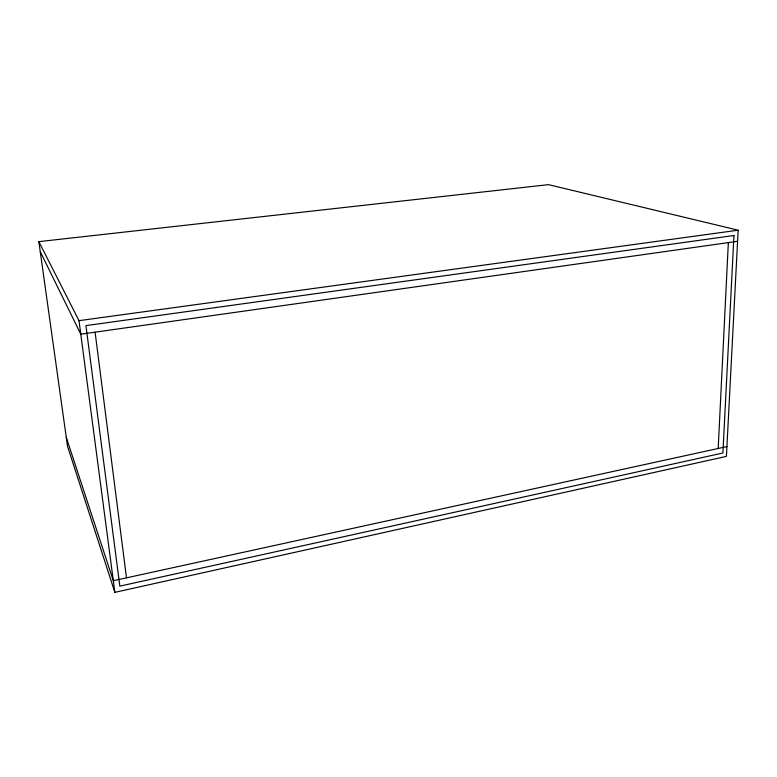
<?xml version="1.0" encoding="UTF-8"?>
<svg xmlns="http://www.w3.org/2000/svg" width="777" height="777" viewBox="0 0 777 777"><rect width="100%" height="100%" fill="white"/><g stroke="black" fill="none" stroke-linecap="round" stroke-linejoin="round"><path stroke-width="1.17" d="M718.191 448.475L728.35 242.599M738.15 230.196L726.417 456.381L114.85 592.356L67.521 446.28L38.85 241.647L548.484 184.644L738.15 230.196L79.011 320.668L38.85 241.647M726.932 446.561L113.316 580.73L66.268 437.334M737.577 241.297L80.798 334.197L40.249 251.631M79.011 320.668L114.85 592.356M95.095 332.167L126.496 577.845M733.954 235.509L722.901 453.001L119.843 586.14L85.936 325.621L733.954 235.509"/></g></svg>
